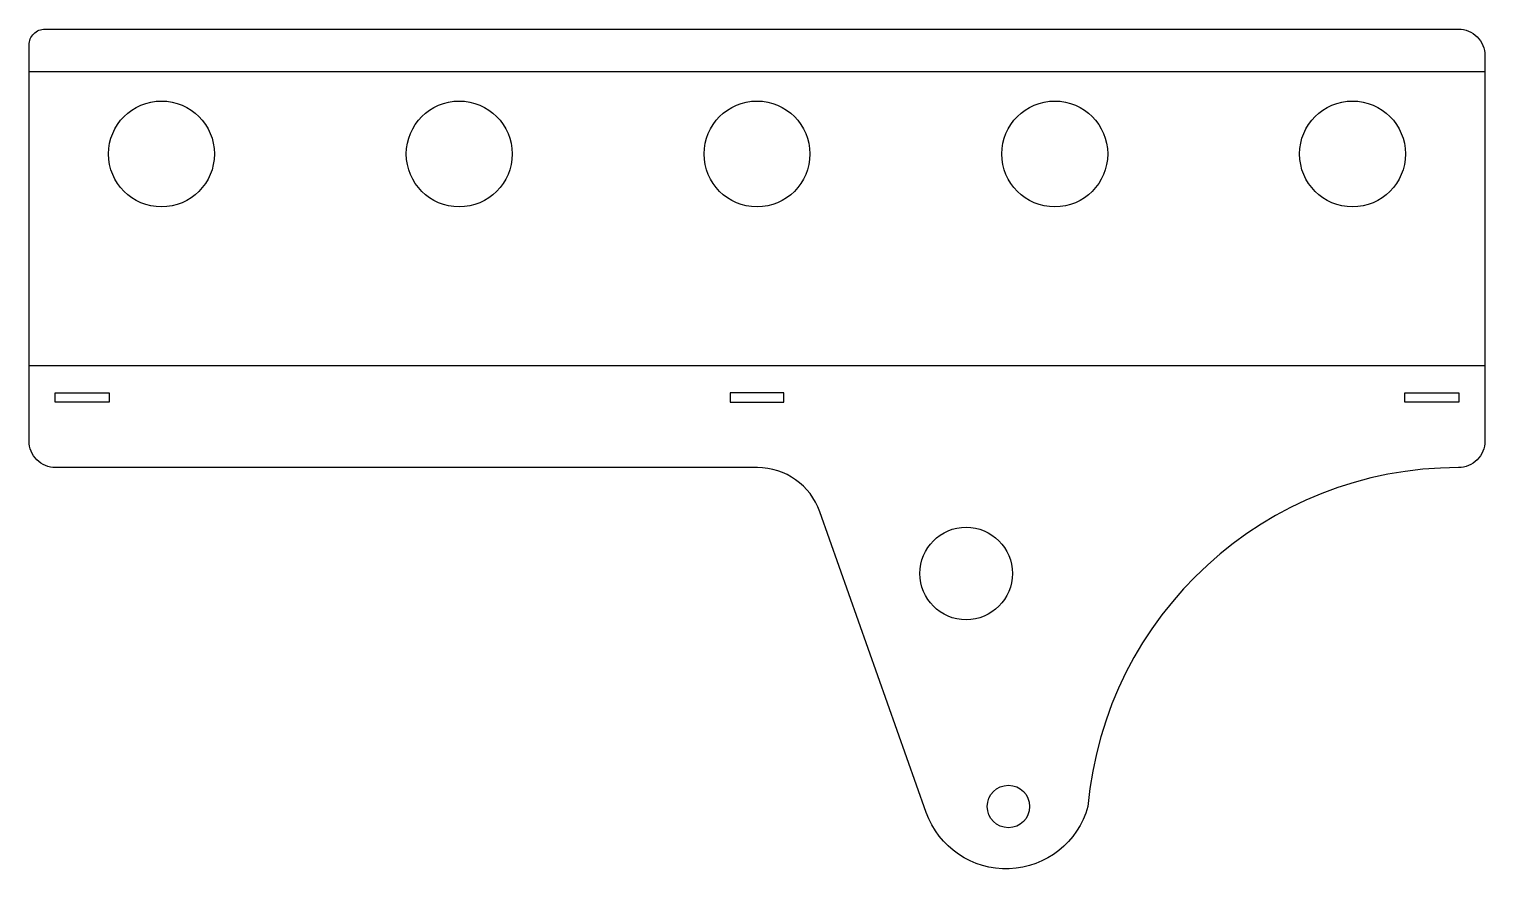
# Model space of a CAD drawing. Extents: x 0 to 550, y -169 to 148.
import ezdxf

# ---------------------------------------------------------------- set-up
doc = ezdxf.new("R2010")
doc.units = 0

msp = doc.modelspace()

# ---------------------------------------------------------------- linework, layer by layer
at = {"layer": '1'}
msp.add_lwpolyline([(550, 138.45), (550, -7.17, -0.414214), (540, -17.17, 0.388238), (400, -145.17, -0.734601), (338.97, -147.42), (298.73, -33.82, 0.317668), (275.16, -17.17), (10, -17.17, -0.414214), (0, -7.17), (0, 142.45, -0.414214), (6, 148.45), (540, 148.45, -0.414214)], format="xyb", close=True, dxfattribs=at)
for points in [[(30.2, 11.08), (30.2, 7.58), (9.8, 7.58), (9.8, 11.08)], [(285.2, 11.08), (264.8, 11.08), (264.8, 7.58), (285.2, 7.58)], [(540.2, 11.08), (540.2, 7.58), (519.8, 7.58), (519.8, 11.08)]]:
    msp.add_lwpolyline(points, close=True, dxfattribs=at)
for centre, radius in [((50, 101.3), 20), ((162.5, 101.3), 20), ((275, 101.3), 20), ((387.5, 101.3), 20), ((500, 101.3), 20), ((354, -57.17), 17.5), ((370, -145.17), 8)]:
    msp.add_circle(centre, radius, dxfattribs=at)
at = {"layer": '2'}
for p, q in [((550, 132.29), (0, 132.29)), ((0, 21.41), (550, 21.41))]:
    msp.add_line(p, q, dxfattribs=at)

doc.saveas('drawing.dxf')
